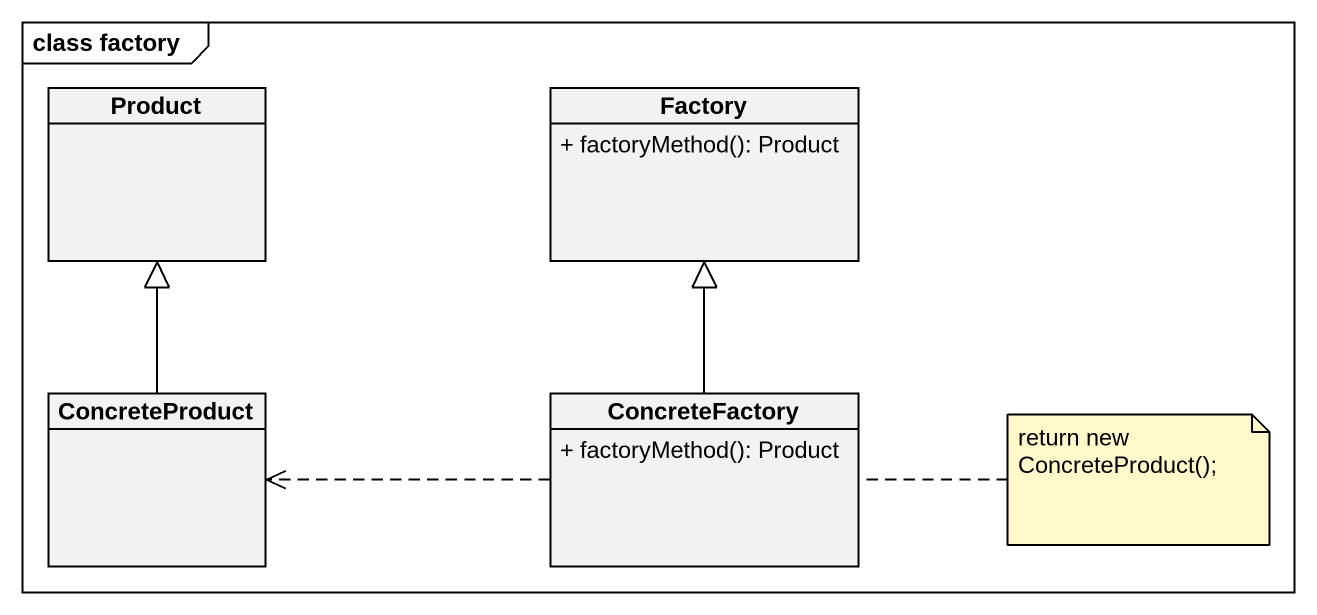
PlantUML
@startuml
mainframe class factory
hide circle
hide empty members
skinparam classAttributeIconSize 0
class Product
class Factory {
  + factoryMethod(): Product
}
class ConcreteProduct
class ConcreteFactory {
  + factoryMethod(): Product
}
ConcreteProduct -up-|> Product
ConcreteFactory -up-|> Factory
ConcreteFactory .left.> ConcreteProduct
note right of ConcreteFactory : return new ConcreteProduct();
@enduml
